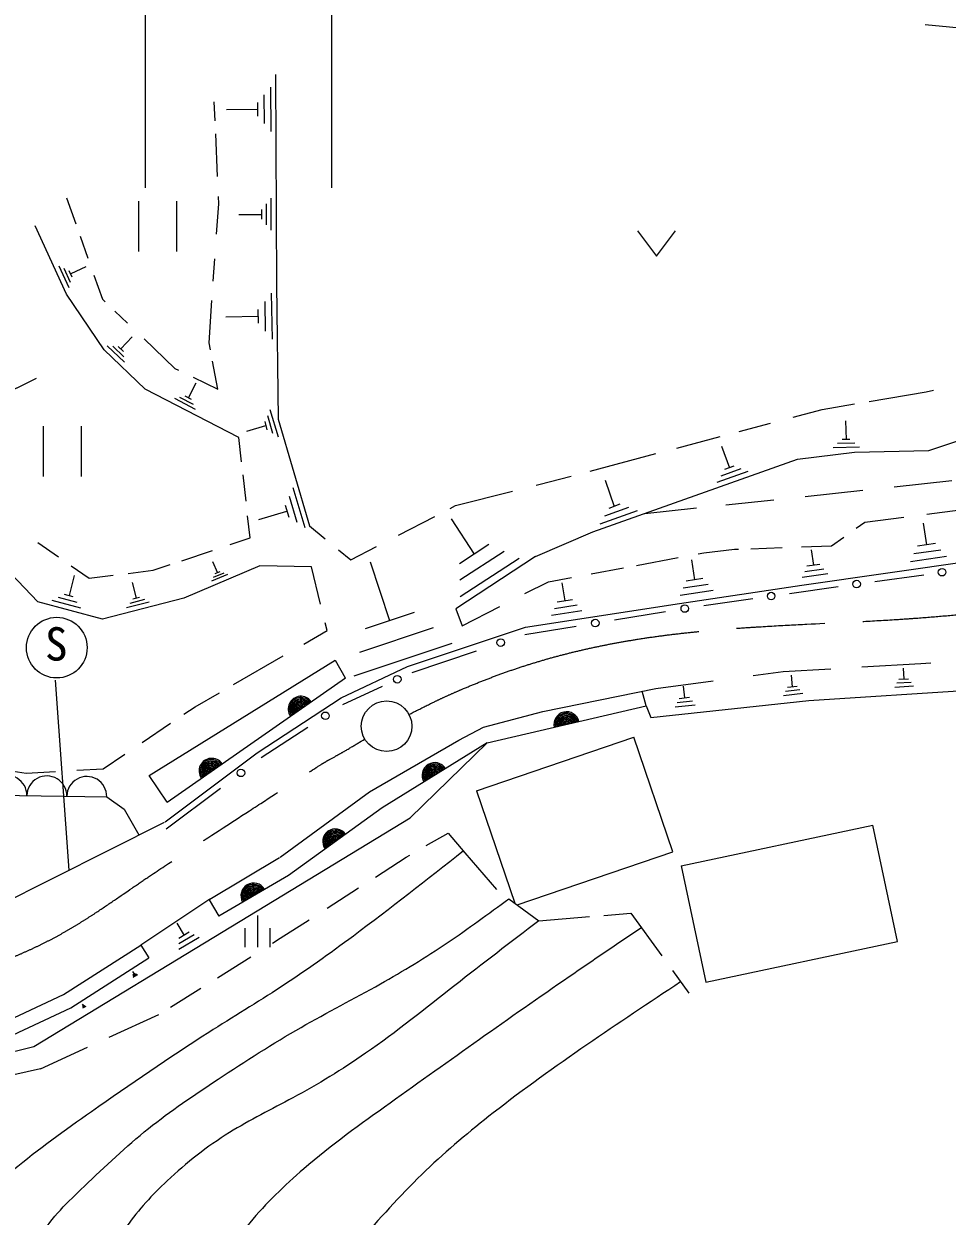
# Model space of a CAD drawing. Units: millimetres, scale not verified. Extents: x 40000 to 680000, y 20000 to 380000.
# Drawn here: x 360103 to 396624, y 241423 to 288589 of the extents above; entities that cross this region are included whole.
import ezdxf
from ezdxf.enums import TextEntityAlignment as Align

# ---------------------------------------------------------------- set-up
doc = ezdxf.new("R2010")
doc.units = ezdxf.units.MM
doc.header["$LTSCALE"] = 1000
doc.linetypes.add('CHAIN', pattern=[18.5, 12, -1.5, 3.5, -1.5])
for name, color, linetype, lineweight in [('M-BGD', 7, 'Continuous', 25), ('M-BMK', 2, 'CHAIN', 13), ('M-BMK-SRVR', 3, 'Continuous', 25), ('M-STR-STR3', 7, 'Continuous', 25), ('M-STR-STRC', 7, 'Continuous', 25)]:
    doc.layers.add(name, color=color, linetype=linetype, lineweight=lineweight)
doc.styles.add('ＭＳ ゴシック', font='')
doc.styles.get('ＭＳ ゴシック').set_extended_font_data('MS Gothic')

msp = doc.modelspace()

# ---------------------------------------------------------------- linework, layer by layer
at = {"layer": 'M-BGD'}
for p, q in [((400252, 288104), (395756, 288554)), ((370057, 286582), (370092, 278281)), ((369859, 286082), (369869, 284332)), ((367669, 284748), (367636, 285510)), ((369339, 285472), (369339, 284942)), ((369599, 285782), (369609, 284642)), ((368119, 285202), (369339, 285212)), ((367763, 282554), (367691, 284232)), ((361791, 281706), (362154, 280678)), ((367809, 281463), (367797, 281763)), ((369879, 281692), (369879, 280422)), ((364639, 281579), (364639, 279579)), ((366139, 281579), (366139, 279579)), ((367727, 280268), (367809, 281463)), ((369499, 281242), (369499, 280862)), ((369689, 281472), (369689, 280642)), ((368609, 281052), (369499, 281052)), ((361791, 277901), (360546, 280599)), ((362328, 280186), (362637, 279314)), ((384376, 280401), (385126, 279401)), ((385126, 279401), (385876, 280401)), ((367598, 278404), (367659, 279293)), ((361889, 278152), (361499, 279002)), ((361949, 278362), (361699, 278912)), ((362009, 278572), (361899, 278822)), ((362549, 278972), (361959, 278702)), ((362873, 278645), (363209, 277694)), ((370092, 278281), (370161, 272955)), ((363278, 275687), (361791, 277901)), ((369889, 277932), (369919, 276122)), ((363209, 277694), (363317, 277590)), ((367429, 275964), (367545, 277639)), ((369629, 277612), (369649, 276432)), ((363705, 277221), (364206, 276744)), ((368089, 277002), (369369, 277022)), ((369359, 277292), (369369, 276742)), ((364389, 276202), (363939, 275732)), ((364856, 276126), (366080, 274961)), ((367481, 275688), (367429, 275964)), ((364904, 274131), (363278, 275687)), ((364079, 275202), (363399, 275852)), ((364059, 275422), (363619, 275842)), ((364039, 275632), (363839, 275822)), ((367775, 274131), (367564, 275247)), ((366080, 274961), (366226, 274889)), ((366794, 274611), (367775, 274131)), ((368605, 272229), (364904, 274131)), ((366909, 274372), (366619, 273802)), ((395790, 274027), (396083, 274101)), ((366899, 273332), (366069, 273762)), ((366819, 273532), (366279, 273812)), ((366739, 273732), (366489, 273862)), ((393537, 273649), (395790, 274027)), ((369739, 273102), (369939, 272392)), ((369839, 273332), (370159, 272252)), ((390535, 273033), (391674, 273336)), ((391674, 273336), (392953, 273551)), ((395894, 271710), (400148, 273128)), ((360866, 272678), (360866, 270678)), ((362366, 272678), (362366, 270678)), ((368919, 272472), (369679, 272702)), ((369629, 272862), (369719, 272532)), ((370161, 272955), (371406, 268735)), ((388392, 272464), (389633, 272794)), ((392609, 272882), (392629, 272152)), ((368714, 271265), (368605, 272229)), ((385927, 271810), (387647, 272267)), ((392779, 272152), (392469, 272142)), ((387699, 271882), (388009, 271032)), ((393159, 271842), (392109, 271822)), ((392969, 272002), (392289, 271982)), ((392954, 271641), (395894, 271710)), ((382497, 270899), (385105, 271592)), ((382613, 268493), (390706, 271364)), ((390706, 271364), (392954, 271641)), ((368891, 269701), (368772, 270749)), ((388739, 270882), (387519, 270442)), ((388469, 270992), (387669, 270702)), ((388189, 271092), (387819, 270962)), ((380371, 270336), (380468, 270361)), ((380468, 270361), (381749, 270701)), ((383099, 270532), (383459, 269502)), ((394522, 270273), (396815, 270518)), ((370599, 269902), (370899, 268872)), ((370749, 270242), (371219, 268662)), ((377182, 269531), (379435, 270100)), ((391002, 269897), (393294, 270142)), ((370439, 269552), (370579, 269072)), ((376963, 269418), (377182, 269531)), ((384359, 269322), (382889, 268802)), ((384019, 269452), (383069, 269112)), ((383679, 269582), (383239, 269422)), ((384663, 269221), (386707, 269439)), ((387869, 269563), (389774, 269766)), ((395822, 269189), (397139, 269358)), ((360650, 265726), (357606, 268908)), ((369054, 268251), (368955, 269128)), ((369399, 268982), (370509, 269312)), ((374928, 268366), (376358, 269105)), ((377009, 269012), (377919, 267612)), ((393030, 268633), (393369, 268874)), ((393369, 268874), (394915, 269072)), ((371406, 268735), (372024, 268223)), ((380344, 267513), (382613, 268493)), ((395679, 268842), (395809, 267982)), ((360659, 268069), (361475, 267503)), ((368266, 267988), (369054, 268251)), ((373032, 267387), (374049, 267912)), ((378499, 267992), (377339, 267232)), ((390861, 267897), (392055, 267940)), ((392055, 267940), (392539, 268284)), ((396159, 268032), (395449, 267932)), ((366357, 267352), (367560, 267753)), ((372549, 267787), (373032, 267387)), ((380344, 267513), (377188, 265453)), ((379099, 267722), (377349, 266582)), ((379689, 267442), (377359, 265922)), ((384330, 267167), (385988, 267475)), ((386782, 267622), (387005, 267663)), ((387005, 267663), (388216, 267802)), ((388216, 267802), (388377, 267807)), ((388860, 267825), (390102, 267870)), ((391249, 267782), (391339, 267172)), ((396599, 267512), (395169, 267302)), ((396379, 267772), (395309, 267622)), ((361978, 267154), (362690, 266660)), ((364225, 266849), (365215, 266972)), ((365215, 266972), (365890, 267196)), ((369435, 267144), (366426, 265865)), ((367569, 267322), (367759, 266872)), ((371476, 267110), (369435, 267144)), ((371838, 265639), (371476, 267110)), ((373799, 267302), (374569, 264982)), ((382544, 266836), (383822, 267073)), ((386509, 267382), (386629, 266592)), ((390879, 266384), (398073, 267421)), ((391749, 267022), (390989, 266912)), ((391589, 267202), (391079, 267132)), ((362099, 266762), (361889, 265972)), ((362690, 266660), (363642, 266778)), ((364389, 266492), (364549, 265872)), ((368159, 266812), (367519, 266542)), ((368009, 266862), (367589, 266692)), ((367859, 266912), (367659, 266832)), ((379925, 266049), (380849, 266522)), ((380849, 266522), (381763, 266691)), ((386959, 266642), (386299, 266542)), ((391909, 266832), (390889, 266682)), ((393768, 266527), (395700, 266797)), ((381389, 266472), (381499, 265762)), ((386037, 265657), (390879, 266384)), ((387369, 266172), (386059, 265972)), ((387169, 266412), (386179, 266262)), ((390387, 266056), (392319, 266325)), ((363209, 265035), (360650, 265726)), ((362359, 265472), (361219, 265772)), ((362209, 265702), (361469, 265892)), ((362059, 265922), (361709, 266012)), ((366426, 265865), (363209, 265035)), ((365059, 265712), (364169, 265492)), ((364869, 265812), (364299, 265662)), ((364679, 265902), (364419, 265832)), ((379949, 264723), (386037, 265657)), ((381989, 265592), (381089, 265452)), ((381799, 265802), (381199, 265712)), ((387006, 265584), (388938, 265853)), ((375539, 265302), (373599, 264652)), ((377188, 265453), (377441, 264777)), ((377441, 264777), (378927, 265538)), ((382169, 265372), (380979, 265182)), ((383464, 265008), (385488, 265337)), ((372098, 264585), (372023, 264889)), ((376289, 264692), (373379, 263722)), ((375280, 263167), (379949, 264723)), ((379922, 264432), (381946, 264761)), ((371172, 264052), (372098, 264585)), ((377029, 264072), (373149, 262782)), ((375458, 262934), (378009, 263790)), ((365062, 258861), (372415, 263412)), ((368400, 262455), (370366, 263587)), ((372415, 263412), (372817, 262712)), ((393253, 263150), (395580, 263289)), ((395580, 263289), (395981, 263318)), ((365769, 257806), (372824, 262717)), ((372651, 261922), (375280, 263167)), ((388952, 262806), (390144, 262964)), ((390144, 262964), (392028, 263077)), ((390449, 262822), (390499, 262362)), ((394879, 263102), (394909, 262662)), ((372722, 261667), (374285, 262391)), ((380625, 261381), (385107, 262297)), ((385107, 262297), (387366, 262596)), ((386179, 262392), (386229, 261922)), ((390799, 262242), (390229, 262182)), ((390689, 262382), (390309, 262342)), ((391155, 261820), (399358, 262354)), ((395299, 262392), (394559, 262342)), ((395199, 262532), (394639, 262502)), ((395089, 262672), (394719, 262652)), ((366875, 261576), (367838, 262131)), ((369335, 259758), (372651, 261922)), ((384717, 261605), (384560, 262185)), ((384898, 261152), (391155, 261820)), ((386549, 261792), (385949, 261732)), ((386429, 261942), (386029, 261892)), ((390909, 262102), (390149, 262012)), ((366432, 261276), (366875, 261576)), ((378278, 260771), (380625, 261381)), ((378426, 260147), (384717, 261605)), ((384717, 261605), (384898, 261152)), ((386659, 261642), (385869, 261562)), ((364779, 260158), (365909, 260922)), ((369496, 259565), (371340, 260766)), ((377305, 260256), (378278, 260771)), ((378005, 258253), (384225, 260372)), ((385770, 255836), (384225, 260372)), ((373776, 258214), (377305, 260256)), ((378426, 260147), (374282, 257578)), ((375382, 257181), (378426, 260147)), ((363244, 259120), (364104, 259702)), ((365688, 257022), (369335, 259758)), ((359342, 259080), (360200, 258947)), ((360200, 258947), (361360, 259013)), ((362195, 259061), (363244, 259120)), ((365769, 257806), (365062, 258861)), ((358644, 258083), (363382, 258013)), ((363382, 258013), (364074, 257529)), ((365735, 256739), (367884, 258354)), ((370236, 255627), (373776, 258214)), ((378005, 258253), (379520, 253807)), ((364074, 257529), (364656, 256504)), ((374282, 257578), (370567, 254905)), ((368657, 253089), (375382, 257181)), ((358990, 253656), (365665, 257010)), ((386098, 255278), (393690, 256888)), ((394666, 252286), (393690, 256888)), ((376020, 256080), (376884, 256576)), ((376884, 256576), (377552, 255794)), ((375224, 255622), (375366, 255704)), ((377552, 255794), (378793, 254344)), ((379612, 253738), (385770, 255836)), ((367466, 253959), (370215, 255612)), ((374007, 254839), (375224, 255622)), ((386098, 255278), (387074, 250675)), ((370567, 254905), (367812, 253295)), ((372096, 253609), (373341, 254410)), ((367466, 253959), (364730, 252141)), ((367439, 253941), (367812, 253295)), ((379287, 253978), (380472, 253103)), ((369340, 253318), (369340, 252068)), ((383050, 253319), (384117, 253408)), ((384117, 253408), (385334, 251725)), ((360499, 248128), (368657, 253089)), ((366149, 253012), (366439, 252532)), ((368840, 252818), (368840, 252068)), ((369840, 252068), (369840, 252818)), ((370243, 252416), (371385, 253151)), ((380472, 253103), (382476, 253271)), ((366639, 252652), (366239, 252412)), ((366839, 252552), (366239, 252192)), ((367039, 252452), (366239, 251972)), ((369944, 252228), (370243, 252416)), ((361674, 250189), (364730, 252141)), ((364730, 252141), (365053, 251636)), ((387074, 250675), (394666, 252286)), ((361963, 249662), (365053, 251636)), ((367758, 250855), (369085, 251688)), ((364399, 251102), (364469, 250992)), ((364509, 251022), (364419, 250962)), ((364559, 251002), (364419, 250912)), ((364599, 250972), (364419, 250862)), ((385754, 251144), (386407, 250241)), ((358702, 248802), (361674, 250189)), ((365904, 249691), (367107, 250446)), ((358907, 248235), (361963, 249662)), ((362409, 249812), (362459, 249742)), ((362489, 249762), (362419, 249722)), ((362519, 249742), (362419, 249692)), ((362549, 249722), (362419, 249652)), ((363484, 248502), (365437, 249404)), ((357877, 247493), (360499, 248128)), ((360759, 247245), (362619, 248103)), ((360759, 247245), (357862, 246604))]:
    msp.add_line(p, q, dxfattribs=at)
for centre in [(396424, 266898), (393044, 266426), (389663, 265954), (386247, 265460), (382705, 264884), (378965, 264111), (374872, 262663), (372031, 261216), (368690, 258959)]:
    msp.add_circle(centre, 150, dxfattribs=at)
for centre, radius, start, end in [((371060, 261489), 500, 34.8409, 214.8409), ((371060, 261489), 500, 34.8409, 214.8409), ((371060, 261489), 450, 34.8409, 214.8409), ((371060, 261489), 400, 34.8409, 214.8409), ((371060, 261489), 350, 34.8409, 214.8409), ((371060, 261489), 300, 34.8409, 214.8409), ((371060, 261489), 250, 34.8409, 214.8409), ((371060, 261489), 200, 34.8409, 214.8409), ((371060, 261489), 150, 34.8409, 214.8409), ((371060, 261489), 100, 34.8409, 214.8409), ((371060, 261489), 50, 34.8409, 214.8409), ((381571, 260876), 500, 13.0456, 193.0456), ((381571, 260876), 500, 13.0456, 193.0456), ((381571, 260876), 450, 13.0456, 193.0456), ((381571, 260876), 400, 13.0456, 193.0456), ((381571, 260876), 350, 13.0456, 193.0456), ((381571, 260876), 300, 13.0456, 193.0456), ((381571, 260876), 250, 13.0456, 193.0456), ((381571, 260876), 200, 13.0456, 193.0456), ((381571, 260876), 150, 13.0456, 193.0456), ((381571, 260876), 100, 13.0456, 193.0456), ((381571, 260876), 50, 13.0456, 193.0456), ((367533, 259034), 500, 34.8409, 214.8409), ((367533, 259034), 500, 34.8409, 214.8409), ((367533, 259034), 450, 34.8409, 214.8409), ((367533, 259034), 400, 34.8409, 214.8409), ((367533, 259034), 350, 34.8409, 214.8409), ((367533, 259034), 300, 34.8409, 214.8409), ((367533, 259034), 250, 34.8409, 214.8409), ((367533, 259034), 200, 34.8409, 214.8409), ((367533, 259034), 150, 34.8409, 214.8409), ((367533, 259034), 100, 34.8409, 214.8409), ((367533, 259034), 50, 34.8409, 214.8409), ((376354, 258863), 500, 31.8006, 211.8005), ((376354, 258863), 500, 31.8006, 211.8005), ((376354, 258863), 450, 31.8006, 211.8005), ((376354, 258863), 400, 31.8006, 211.8005), ((376354, 258863), 350, 31.8006, 211.8005), ((376354, 258863), 300, 31.8006, 211.8005), ((376354, 258863), 250, 31.8006, 211.8005), ((376354, 258863), 200, 31.8006, 211.8005), ((376354, 258863), 150, 31.8006, 211.8005), ((376354, 258863), 100, 31.8006, 211.8005), ((359433, 258071), 790, 359.1636, 179.1636), ((361013, 258048), 790, 359.1636, 179.1636), ((362592, 258025), 790, 359.1636, 179.1636), ((376354, 258863), 50, 31.8006, 211.8005), ((372425, 256242), 500, 35.7398, 215.7398), ((372425, 256242), 500, 35.7398, 215.7398), ((372425, 256242), 450, 35.7398, 215.7398), ((372425, 256242), 400, 35.7398, 215.7398), ((372425, 256242), 350, 35.7398, 215.7398), ((372425, 256242), 300, 35.7398, 215.7398), ((372425, 256242), 250, 35.7398, 215.7398), ((372425, 256242), 200, 35.7398, 215.7398), ((372425, 256242), 150, 35.7398, 215.7398), ((372425, 256242), 100, 35.7398, 215.7398), ((372425, 256242), 50, 35.7398, 215.7398), ((369190, 254100), 500, 30.2937, 210.2937), ((369190, 254100), 500, 30.2937, 210.2937), ((369190, 254100), 450, 30.2937, 210.2937), ((369190, 254100), 400, 30.2937, 210.2937), ((369190, 254100), 350, 30.2937, 210.2937), ((369190, 254100), 300, 30.2937, 210.2937), ((369190, 254100), 250, 30.2937, 210.2937), ((369190, 254100), 200, 30.2937, 210.2937), ((369190, 254100), 150, 30.2937, 210.2937), ((369190, 254100), 100, 30.2937, 210.2937), ((369190, 254100), 50, 30.2937, 210.2937)]:
    msp.add_arc(centre, radius, start, end, dxfattribs=at)
for points, knots in [([(377488, 255870), (376049, 254732), (374610, 253595), (373136, 252503), (372200, 251808), (371250, 251132), (370276, 250493), (369333, 249875), (368366, 249293), (367415, 248688), (365842, 247689), (364309, 246628), (362783, 245555), (361727, 244812), (360675, 244063), (359684, 243239), (359301, 242921), (358928, 242592), (358554, 242262)], [0, 0, 0, 0, 1, 1, 1, 2, 2, 2, 3, 3, 3, 4, 4, 4, 5, 5, 5, 6, 6, 6, 6]), ([(360110, 239001), (360297, 239563), (360484, 240126), (360771, 240628), (361198, 241376), (361848, 241991), (362487, 242599), (363324, 243395), (364144, 244178), (365030, 244887), (365904, 245588), (366843, 246216), (367784, 246837), (368865, 247549), (369949, 248251), (371069, 248892), (372102, 249484), (373166, 250023), (374205, 250608), (375109, 251117), (375993, 251660), (376853, 252240), (377680, 252797), (378483, 253388), (379287, 253978)], [0, 0, 0, 0, 1, 1, 1, 2, 2, 2, 3, 3, 3, 4, 4, 4, 5, 5, 5, 6, 6, 6, 7, 7, 7, 8, 8, 8, 8]), ([(380472, 253103), (379361, 252258), (378250, 251412), (377150, 250551), (375987, 249639), (374837, 248709), (373622, 247868), (372698, 247229), (371737, 246641), (370747, 246104), (369906, 245649), (369045, 245230), (368234, 244727), (367352, 244180), (366529, 243533), (365769, 242818), (365185, 242269), (364638, 241679), (364175, 241030), (363670, 240325), (363263, 239550), (362894, 238759), (362516, 237949), (362176, 237123), (361927, 236270), (361740, 235628), (361604, 234970), (361468, 234313)], [0, 0, 0, 0, 1, 1, 1, 2, 2, 2, 3, 3, 3, 4, 4, 4, 5, 5, 5, 6, 6, 6, 7, 7, 7, 8, 8, 8, 9, 9, 9, 9]), ([(384532, 252835), (383578, 252189), (382625, 251543), (381676, 250891), (379294, 249253), (376942, 247574), (374588, 245893), (373425, 245063), (372262, 244231), (371176, 243299), (370411, 242641), (369684, 241932), (369038, 241160), (367963, 239876), (367112, 238417), (366275, 236955), (365776, 236084), (365281, 235212), (364689, 234409), (364379, 233988), (364041, 233585), (363704, 233183)], [0, 0, 0, 0, 1, 1, 1, 2, 2, 2, 3, 3, 3, 4, 4, 4, 5, 5, 5, 6, 6, 6, 7, 7, 7, 7]), ([(386081, 250691), (384840, 249868), (383599, 249044), (382373, 248200), (381117, 247335), (379875, 246449), (378673, 245509), (377750, 244788), (376851, 244035), (376006, 243226), (375126, 242384), (374306, 241481), (373507, 240560), (372684, 239610), (371883, 238641), (371176, 237604), (370433, 236514), (369793, 235350), (369014, 234289), (368433, 233498), (367774, 232764), (367116, 232030)], [0, 0, 0, 0, 1, 1, 1, 2, 2, 2, 3, 3, 3, 4, 4, 4, 5, 5, 5, 6, 6, 6, 7, 7, 7, 7])]:
    msp.add_open_spline(points, degree=3, knots=knots, dxfattribs=at)
at = {"layer": 'M-BMK'}
for points in [[(375337, 261268), (375791, 261499), (376246, 261731), (376708, 261945), (376833, 262003), (376959, 262059), (377084, 262115), (377210, 262170), (377336, 262224), (377463, 262278), (378222, 262599), (378993, 262894), (379777, 263151), (381271, 263641), (382811, 263996), (384364, 264243), (388006, 264823), (391717, 264810), (395394, 265080), (398238, 265289), (401061, 265667), (403912, 265881), (406411, 266069), (408931, 266132), (411375, 266609), (413821, 267088), (416191, 267982), (418473, 269048), (419837, 269685), (421170, 270384), (422369, 271269), (424159, 272591), (425652, 274329), (426919, 276183), (427669, 277281), (428340, 278421), (428921, 279605), (429625, 281040), (430196, 282541), (430741, 284047), (431860, 287138), (432866, 290248), (433726, 293439), (434201, 295198), (434630, 296981), (435401, 298608), (436039, 299954), (436910, 301193), (437767, 302430), (438629, 303675), (439478, 304919), (440497, 306034), (441455, 307082), (442564, 308017), (443810, 308692), (444703, 309175), (445666, 309524), (446640, 309809), (446803, 309857), (446967, 309902), (447131, 309946), (447295, 309990), (447459, 310033), (447624, 310073), (448029, 310172), (448436, 310259), (448843, 310347)], [(302118, 289532), (302235, 289204), (302351, 288876), (302464, 288547), (302513, 288405), (302561, 288262), (302609, 288118), (302658, 287975), (302705, 287832), (302753, 287689), (303040, 286830), (303319, 285968), (303585, 285102), (304085, 283469), (304536, 281820), (305041, 280188), (305815, 277683), (306714, 275215), (307735, 272798), (308406, 271207), (309130, 269638), (309992, 268138), (311201, 266033), (312682, 264064), (314433, 262387), (315568, 261299), (316817, 260334), (318110, 259438), (321260, 257254), (324670, 255479), (328157, 253868), (329257, 253360), (330364, 252868), (331506, 252485), (333331, 251872), (335245, 251535), (337148, 251174), (339611, 250708), (342056, 250203), (344538, 249937), (345951, 249785), (347375, 249711), (348798, 249718), (350858, 249729), (352914, 249911), (354950, 250301), (357312, 250753), (359646, 251486), (361721, 252667), (362702, 253225), (363625, 253884), (364560, 254523), (366132, 255598), (367735, 256618), (369329, 257654), (370108, 258161), (370886, 258672), (371671, 259171), (371802, 259254), (371933, 259337), (372067, 259415), (372201, 259493), (372338, 259566), (372474, 259641), (372852, 259849), (373220, 260074), (373588, 260299)]]:
    msp.add_open_spline(points, degree=3, knots=[0, 0, 0, 0, 1, 1, 1, 2, 2, 2, 3, 3, 3, 4, 4, 4, 5, 5, 5, 6, 6, 6, 7, 7, 7, 8, 8, 8, 9, 9, 9, 10, 10, 10, 11, 11, 11, 12, 12, 12, 13, 13, 13, 14, 14, 14, 15, 15, 15, 16, 16, 16, 17, 17, 17, 18, 18, 18, 19, 19, 19, 20, 20, 20, 21, 21, 21, 22, 22, 22, 22], dxfattribs=at)
at = {"layer": 'M-BMK-SRVR'}
msp.add_circle((374451, 260804), 1000, dxfattribs=at)
at = {"layer": 'M-STR-STR3'}
for p, q in [((364910, 282103), (364910, 292834)), ((372290, 282103), (372290, 292834)), ((326185, 257413), (360600, 274574))]:
    msp.add_line(p, q, dxfattribs=at)
at = {"layer": 'M-STR-STRC'}
msp.add_line((361342, 262630), (361884, 255110), dxfattribs=at)
msp.add_circle((361405, 263912), 1200, dxfattribs=at)

# ---------------------------------------------------------------- texts
at = {"layer": 'M-STR-STRC', "style": 'ＭＳ ゴシック'}
msp.add_text('S', height=1320, dxfattribs=at).set_placement((360936, 263004), align=Align.BOTTOM_LEFT)

doc.saveas('drawing.dxf')
